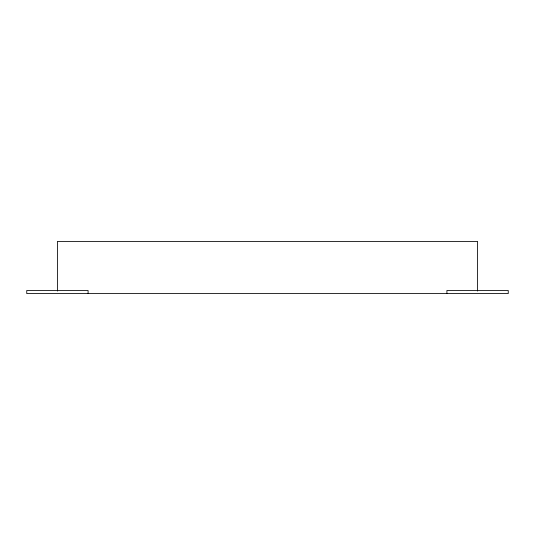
<?xml version="1.0" encoding="UTF-8"?>
<svg xmlns="http://www.w3.org/2000/svg" width="535" height="535" viewBox="0 0 535 535"><rect width="100%" height="100%" fill="white"/><g stroke="black" fill="none" stroke-linecap="round" stroke-linejoin="round"><path stroke-width="0.8" d="M477.581 291.087L477.581 241.432L57.419 241.432L57.419 291.087M446.912 293.568L446.912 290.498L508.25 290.498L508.25 293.568L26.75 293.568L26.75 290.498L88.088 290.498L88.088 293.568"/></g></svg>
